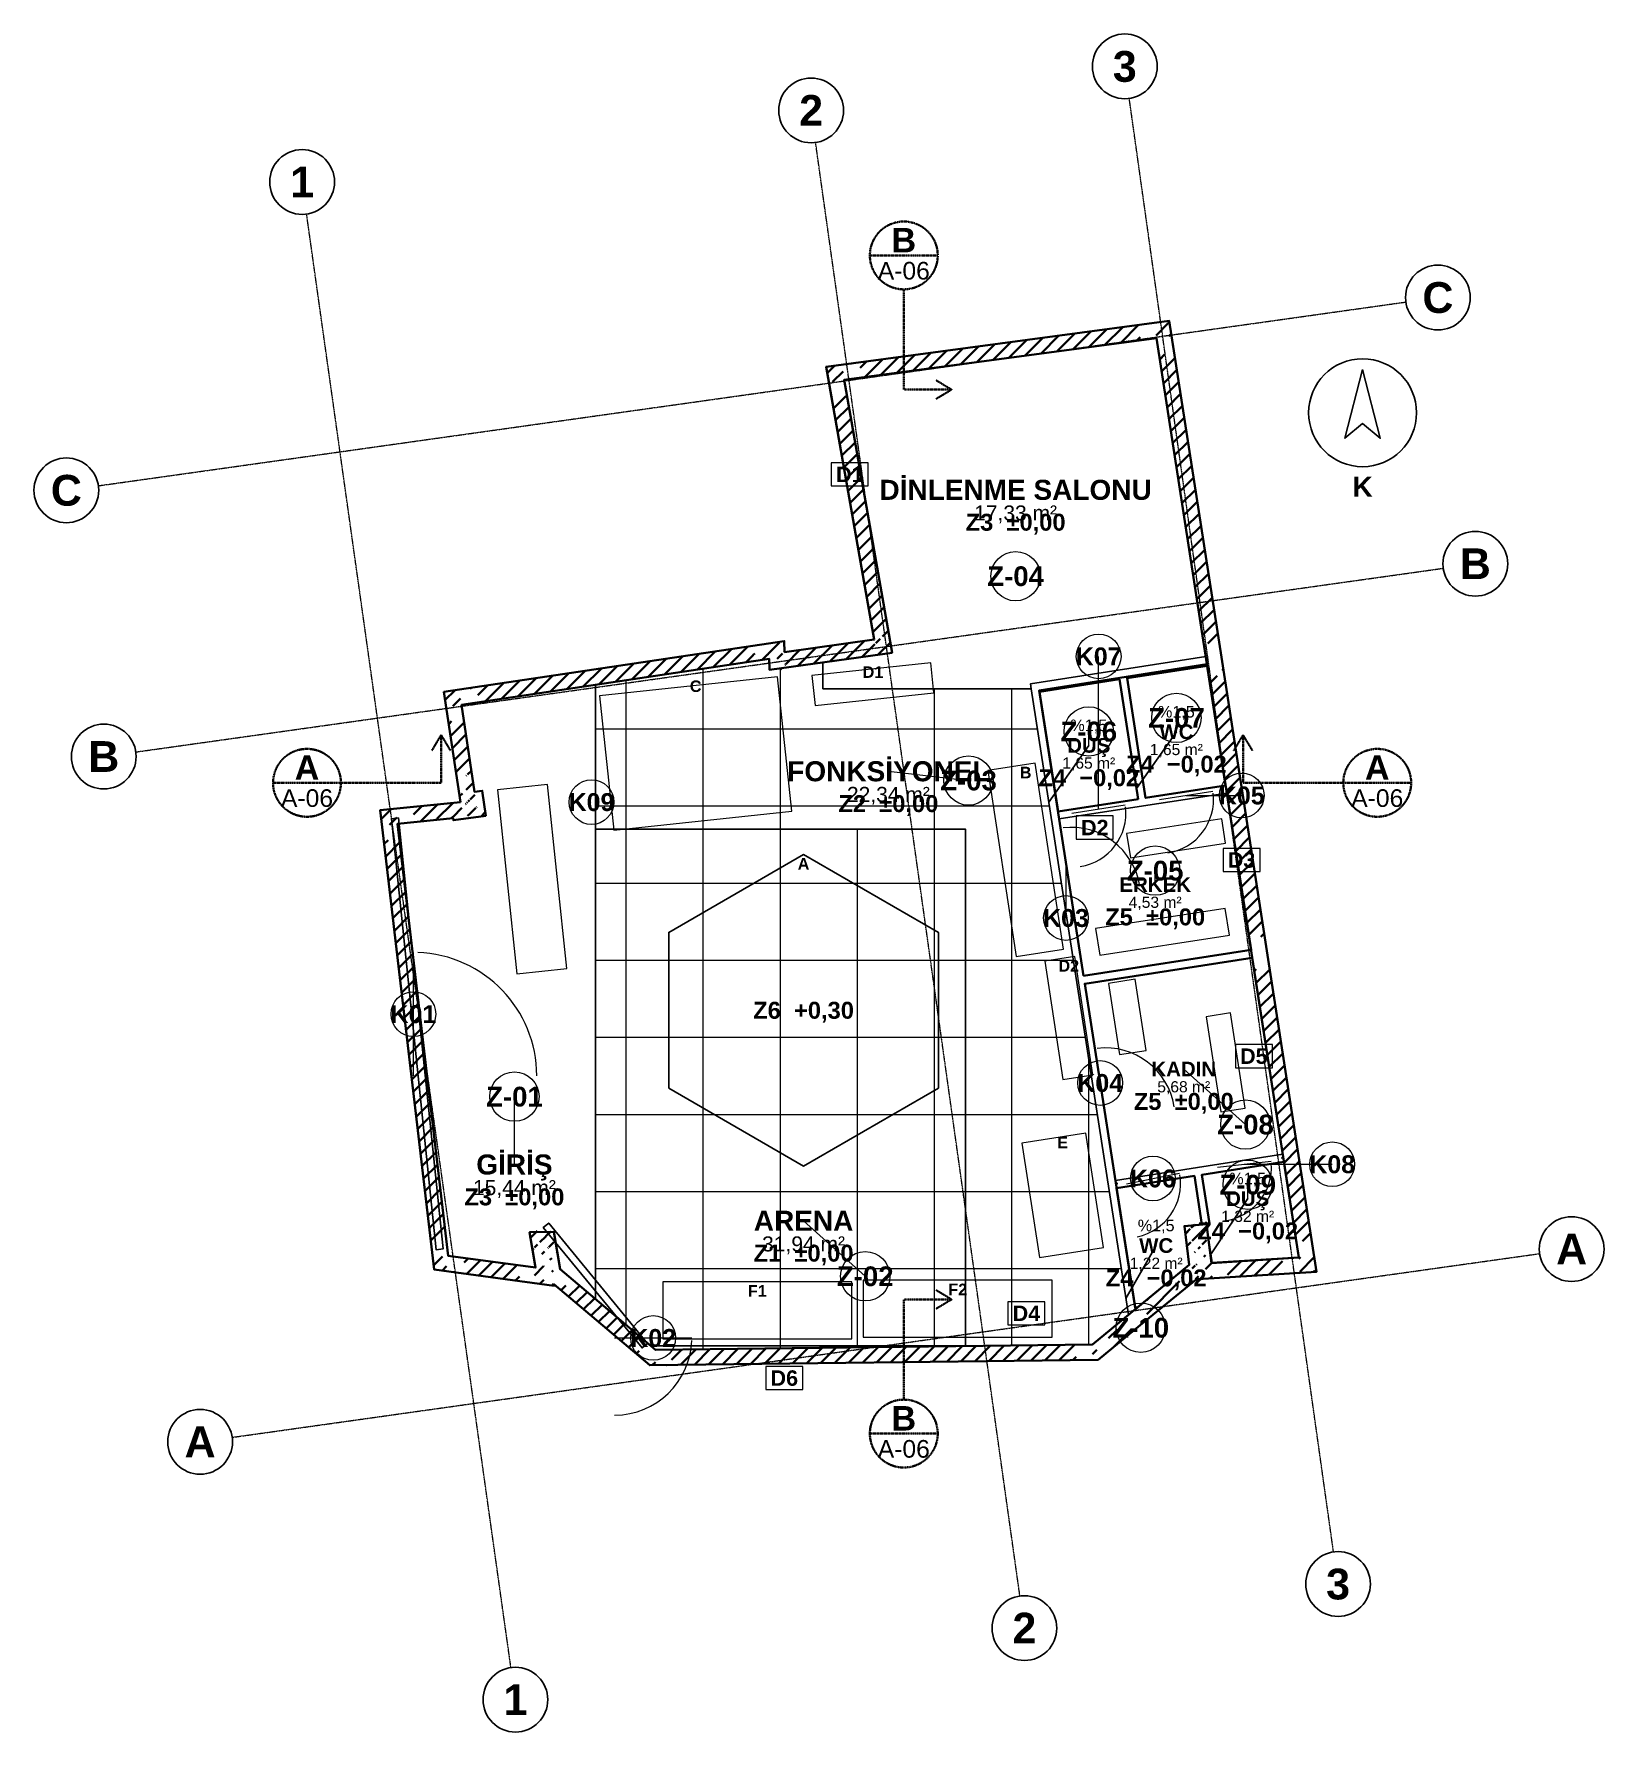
# Model space of a CAD drawing. Header units: millimetres. Extents: x -4681 to 15681, y -5011 to 17012.
import ezdxf
from ezdxf.enums import TextEntityAlignment as Align

# ---------------------------------------------------------------- set-up
doc = ezdxf.new("R2010")
doc.units = ezdxf.units.MM
doc.linetypes.add('DASHDOT', pattern=[3.556, 2.54, -0.508, 0, -0.508])
for name, color, linetype, lineweight in [('A-CEPHE', 5, 'Continuous', 25), ('A-DUVAR-MEVCUT', 8, 'Continuous', 35), ('A-DUVAR-YENI', 1, 'Continuous', 35), ('A-EKIPMAN', 9, 'Continuous', 18), ('A-KAPI', 8, 'Continuous', 18), ('A-KESIT-HAT', 1, 'DASHDOT', 35), ('A-MAHAL', 250, 'Continuous', 18), ('A-MOBILYA', 9, 'Continuous', 18), ('A-YAZI', 7, 'Continuous', 13), ('A-ZEMIN-DERZ', 253, 'Continuous', 13), ('A-ZEMIN-SINIR', 30, 'Continuous', 25), ('A-ZEMIN-YAZI', 30, 'Continuous', 13), ('G-AKS-BALON', 8, 'Continuous', 25), ('G-AKS-HAT', 8, 'DASHDOT', 18), ('G-KUZEY', 7, 'Continuous', 25)]:
    doc.layers.add(name, color=color, linetype=linetype, lineweight=lineweight)
doc.styles.add('GYM', font='arial.ttf')
doc.styles.add('GYM-B', font='arialbd.ttf')

# ---------------------------------------------------------------- blocks, each defined once
blk = doc.blocks.new('G_KUZEY')
blk.add_lwpolyline([(0, 560), (-230, -330), (0, -140), (230, -330)], close=True)
blk.add_circle((0, 0), 700)
at = {"style": 'GYM-B'}
blk.add_text('K', height=260, dxfattribs=at).set_placement((0, -960), align=Align.MIDDLE_CENTER)

msp = doc.modelspace()

# ---------------------------------------------------------------- hatches: boundary and pattern name
at = {"layer": 'A-DUVAR-MEVCUT'}
h = msp.add_hatch(dxfattribs=at)
h.set_pattern_fill('ANSI31', scale=40)
h.paths.add_polyline_path([(756, 6840), (760, 6814), (957, 6846), (953, 6872)])
h.paths.add_polyline_path([(970, 6843), (760, 6814), (756, 6840), (550, 6819), (550, 7020), (588, 7024), (970, 7024)])
h.paths.add_polyline_path([(760, 6814), (1178, 6873), (1150, 7071), (732, 7012)])
h.paths.add_polyline_path([(1149, 7083), (1178, 6873), (968, 6843), (968, 7083)])
h.paths.add_polyline_path([(1178, 6873), (1133, 7198), (935, 7171), (979, 6845)])
h.paths.add_polyline_path([(999, 7408), (1032, 7185), (1133, 7198), (1162, 6988), (923, 6988), (923, 7408)])
h.paths.add_polyline_path([(1133, 7198), (1032, 7185), (1058, 6986), (1159, 6999)])
h.paths.add_polyline_path([(1001, 7395), (1032, 7185), (1133, 7198), (1164, 6975), (822, 6975), (822, 7047), (850, 7050), (822, 7237), (822, 7395)])
h.paths.add_polyline_path([(1032, 7185), (864, 8310), (666, 8281), (834, 7155)])
h.paths.add_polyline_path([(1074, 8342), (864, 8310), (895, 8100), (693, 8100), (654, 8362), (654, 8481), (916, 8520), (1074, 8520)])
h.paths.add_polyline_path([(864, 8310), (4855, 8908), (4826, 9106), (834, 8508)])
h.paths.add_polyline_path([(4645, 9079), (4907, 9118), (5051, 9118), (5053, 8996), (5065, 8998), (5065, 8796), (4858, 8767), (4855, 8908), (4645, 8877)])
h.paths.add_polyline_path([(4855, 8908), (4858, 8767), (5058, 8772), (5055, 8912)])
h.paths.add_polyline_path([(5068, 8977), (5068, 8796), (4858, 8767), (4855, 8908), (4648, 8877), (4648, 8977)])
h.paths.add_polyline_path([(4858, 8767), (6449, 8988), (6422, 9186), (4831, 8965)])
h.paths.add_polyline_path([(6412, 9198), (6449, 8988), (6239, 8959), (6239, 9198)])
h.paths.add_polyline_path([(6449, 8988), (5826, 12526), (5629, 12492), (6252, 8954)])
h.paths.add_polyline_path([(6036, 12554), (5826, 12526), (5863, 12316), (5660, 12316), (5616, 12566), (5616, 12700), (5888, 12736), (6036, 12736)])
h.paths.add_polyline_path([(5826, 12526), (9876, 13066), (9849, 13265), (5800, 12725)])
h.paths.add_polyline_path([(9908, 12856), (9876, 13066), (9666, 13038), (9666, 13240), (9938, 13276), (10046, 13276), (10086, 13017), (10086, 12856)])
h.paths.add_polyline_path([(9876, 13066), (10521, 8898), (10719, 8928), (10073, 13097)])
h.paths.add_polyline_path([(10554, 8688), (10521, 8898), (10489, 9108), (10691, 9108), (10719, 8928), (10731, 8848), (10731, 8688)])
h.paths.add_polyline_path([(10521, 8898), (11111, 5092), (11308, 5122), (10719, 8928)])
h.paths.add_polyline_path([(11143, 4882), (11111, 5092), (11078, 5302), (11281, 5302), (11308, 5122), (11321, 5042), (11321, 4882)])
h.paths.add_polyline_path([(11111, 5092), (11722, 1144), (11920, 1174), (11308, 5122)])
h.paths.add_polyline_path([(11512, 1131), (11722, 1144), (11690, 1354), (11892, 1354), (11932, 1095), (11932, 957), (11570, 934), (11512, 934)])
h.paths.add_polyline_path([(11722, 1144), (10589, 1072), (10601, 873), (11735, 944)])
h.paths.add_polyline_path([(10379, 1282), (10562, 1282), (10589, 1072), (10799, 1086), (10799, 885), (10436, 862), (10414, 862), (10412, 877), (10394, 862), (10379, 862)])
h.paths.add_polyline_path([(10589, 1072), (10524, 1577), (10326, 1552), (10390, 1047)])
h.paths.add_polyline_path([(10314, 1367), (10314, 1558), (10524, 1577), (10551, 1367)])
h.paths.add_polyline_path([(10524, 1577), (10239, 1552), (10257, 1352), (10542, 1378)])
h.paths.add_polyline_path([(10449, 1342), (10266, 1342), (10239, 1552), (10449, 1570)])
h.paths.add_polyline_path([(10239, 1552), (10303, 1047), (10502, 1072), (10437, 1577)])
h.paths.add_polyline_path([(10093, 875), (10303, 1047), (10277, 1257), (10513, 1257), (10513, 867), (10414, 861), (10412, 877), (10363, 837), (10093, 837)])
h.paths.add_polyline_path([(10303, 1047), (9540, 421), (9667, 266), (10430, 892)])
h.paths.add_polyline_path([(9330, 248), (9540, 421), (9750, 593), (9750, 334), (9667, 266), (9600, 211), (9330, 211)])
h.paths.add_polyline_path([(9540, 421), (9046, 15), (9173, -139), (9667, 266)])
h.paths.add_polyline_path([(9256, -71), (9119, -184), (8836, -187), (8836, 13), (9046, 15), (9256, 188)])
h.paths.add_polyline_path([(9046, 15), (3378, -54), (3381, -253), (9049, -185)])
h.paths.add_polyline_path([(3588, -251), (3306, -254), (3168, -138), (3168, 124), (3378, -54), (3588, -51)])
h.paths.add_polyline_path([(3378, -54), (2142, 991), (2013, 839), (3249, -206)])
h.paths.add_polyline_path([(1932, 796), (1932, 1201), (2106, 1201), (2142, 991), (2352, 814), (2352, 781), (2080, 781), (2063, 796), (2066, 781), (2041, 781)])
h.paths.add_polyline_path([(2142, 991), (2060, 1478), (1863, 1445), (1944, 958)])
h.paths.add_polyline_path([(1850, 1268), (1850, 1474), (2060, 1478), (2095, 1268)])
h.paths.add_polyline_path([(2060, 1478), (1747, 1471), (1752, 1271), (2064, 1278)])
h.paths.add_polyline_path([(1957, 1261), (1782, 1261), (1747, 1471), (1957, 1476)])
h.paths.add_polyline_path([(1747, 1471), (1824, 1012), (2021, 1046), (1944, 1504)])
h.paths.add_polyline_path([(2034, 1222), (2034, 802), (1884, 802), (1614, 839), (1614, 1041), (1824, 1012), (1789, 1222)])
h.paths.add_polyline_path([(1824, 1012), (689, 1166), (662, 968), (1797, 814)])
h.paths.add_polyline_path([(664, 1376), (689, 1166), (899, 1138), (899, 957), (749, 957), (508, 989), (479, 1240), (479, 1376)])
h.paths.add_polyline_path([(689, 1166), (32, 6768), (-166, 6745), (490, 1143)])
h.paths.add_polyline_path([(242, 6789), (32, 6768), (57, 6558), (-144, 6558), (-178, 6842), (-178, 6948), (123, 6978), (242, 6978)])
h.paths.add_polyline_path([(32, 6768), (756, 6840), (736, 7039), (13, 6967)])
h.paths.add_polyline_path([(966, 6843), (760, 6814), (756, 6840), (546, 6819), (546, 7020), (847, 7050), (966, 7050)])

# ---------------------------------------------------------------- linework, layer by layer
at = {"layer": 'A-CEPHE'}
for points in [[(-45, 6835), (45, 6845), (625, 1255), (535, 1245)], [(3275, 29), (3205, -29), (1925, 1531), (1995, 1589)]]:
    msp.add_lwpolyline(points, close=True, dxfattribs=at)
at = {"layer": 'A-DUVAR-MEVCUT'}
for points in [[(850, 7050), (636, 8479), (5050, 9139), (5053, 8996), (6216, 9158), (5593, 12697), (10043, 13291), (10719, 8928), (11308, 5122), (11953, 958), (10414, 861), (10412, 877), (9667, 266), (9119, -184), (3306, -254), (2063, 796), (2066, 778), (508, 989), (-190, 6947)], [(756, 6840), (760, 6814), (1178, 6873), (1133, 7198), (1032, 7185), (864, 8310), (4855, 8908), (4858, 8767), (6449, 8988), (5826, 12526), (9876, 13066), (10521, 8898), (11111, 5092), (11722, 1144), (10589, 1072), (10524, 1577), (10239, 1552), (10303, 1047), (9540, 421), (9046, 15), (3378, -54), (2142, 991), (2060, 1478), (1747, 1471), (1824, 1012), (689, 1166), (32, 6768)]]:
    msp.add_lwpolyline(points, close=True, dxfattribs=at)
at = {"layer": 'A-DUVAR-YENI'}
for points in [[(8930, 4796), (11104, 5132), (10531, 8838), (8357, 8499)], [(10534, 8818), (10774, 7266), (9736, 7105), (9496, 8658)], [(8360, 8482), (9397, 8643), (9638, 7090), (8600, 6929)], [(9604, 473), (10303, 1047), (10239, 1552), (10524, 1577), (10589, 1072), (11722, 1144), (11120, 5032), (8946, 4695)], [(10559, 1306), (10524, 1577), (10519, 1598), (10541, 1580), (10566, 1584), (10467, 2217), (11530, 2383), (11722, 1144), (10595, 1073)], [(10303, 1047), (9634, 498), (9601, 492), (9359, 2045), (10369, 2202), (10467, 1572), (10239, 1552)]]:
    msp.add_lwpolyline(points, close=True, dxfattribs=at)
at = {"layer": 'A-EKIPMAN'}
for points in [[(6991, 8468), (6950, 8856), (5409, 8692), (5450, 8304)], [(4960, 8673), (2654, 8427), (2840, 6687), (5146, 6933)], [(8302, 7553), (7689, 7459), (8058, 5047), (8671, 5141)], [(5300, 6370), (3551, 5360), (3551, 3340), (5300, 2330), (7049, 3340), (7049, 5360)], [(8816, 5046), (8430, 4987), (8664, 3454), (9050, 3513)], [(9189, 1272), (8962, 2755), (8131, 2628), (8358, 1145)], [(5925, 90), (5925, 830), (3475, 830), (3475, 90)], [(8525, 110), (8525, 850), (6075, 850), (6075, 110)]]:
    msp.add_lwpolyline(points, close=True, dxfattribs=at)
at = {"layer": 'A-KAPI'}
for p, q in [((9917, 7082), (10609, 7190)), ((8781, 6906), (9473, 7014)), ((8772, 5822), (8634, 6712)), ((240, 3500), (240, 5100)), ((9216, 2962), (9078, 3852)), ((9488, 2100), (10174, 2238)), ((10668, 2314), (11364, 2392)), ((2850, 100), (3850, 100))]:
    msp.add_line(p, q, dxfattribs=at)
for centre, radius, start, end in [((9917, 7082), 700, -81.2, 6.8), ((8781, 6906), 700, -81.2, 6.8), ((8772, 5822), 900, 8.8, 96.8), ((240, 3500), 1600, 0, 88), ((9216, 2962), 900, 8.8, 96.8), ((9488, 2100), 700, -78.6, 9.4), ((10668, 2314), 700, -83.6, 4.4), ((2850, 100), 1000, -90, -2)]:
    msp.add_arc(centre, radius, start, end, dxfattribs=at)
at = {"layer": 'A-KESIT-HAT'}
for p, q in [((6160, 14140), (7040, 14140)), ((6600, 13700), (6600, 12400)), ((6600, 12400), (7220, 12400)), ((7220, 12400), (7020, 12520)), ((7220, 12400), (7020, 12280)), ((600, 7920), (480, 7720)), ((600, 7300), (600, 7920)), ((600, 7920), (720, 7720)), ((11000, 7920), (10880, 7720)), ((11000, 7300), (11000, 7920)), ((11000, 7920), (11120, 7720)), ((-1580, 7300), (-700, 7300)), ((-700, 7300), (600, 7300)), ((12300, 7300), (11000, 7300)), ((12300, 7300), (13180, 7300)), ((7220, 600), (7020, 720)), ((6600, -700), (6600, 600)), ((6600, 600), (7220, 600)), ((7220, 600), (7020, 480)), ((6160, -1140), (7040, -1140))]:
    msp.add_line(p, q, dxfattribs=at)
for centre in [(6600, 14140), (-1140, 7300), (12740, 7300), (6600, -1140)]:
    msp.add_circle(centre, 440, dxfattribs=at)
at = {"layer": 'A-MAHAL'}
for p, q in [((9127, 6960), (9127, 8940)), ((8999, 7786), (8999, 7966)), ((10135, 7962), (10135, 8142)), ((6400, 7450), (7439, 7330)), ((2550, 7050), (2550, 7050)), ((10263, 7136), (10983, 7136)), ((8703, 6267), (8703, 5547)), ((9860, 5981), (9860, 6161)), ((240, 4300), (240, 4300)), ((10231, 3588), (11031, 2868)), ((9147, 3407), (9147, 3407)), ((1550, 2350), (1550, 3230)), ((11016, 2353), (12156, 2353)), ((9831, 2169), (9831, 2169)), ((11060, 1908), (11060, 2088)), ((5300, 1620), (6100, 900)), ((3350, 100), (3350, 100))]:
    msp.add_line(p, q, dxfattribs=at)
for points in [[(5660, 11150), (6140, 11150), (6140, 11450), (5660, 11450)], [(8837, 6570), (9317, 6570), (9317, 6870), (8837, 6870)], [(10740, 6150), (11220, 6150), (11220, 6450), (10740, 6450)], [(10900, 3605), (11380, 3605), (11380, 3905), (10900, 3905)], [(7950, 270), (8430, 270), (8430, 570), (7950, 570)], [(4810, -570), (5290, -570), (5290, -270), (4810, -270)]]:
    msp.add_lwpolyline(points, close=True, dxfattribs=at)
for centre, radius in [((8050, 9980), 320), ((9127, 8940), 290), ((10135, 8142), 320), ((8999, 7966), 320), ((7439, 7330), 320), ((2550, 7050), 290), ((10983, 7136), 290), ((9860, 6161), 320), ((8703, 5547), 290), ((240, 4300), 290), ((1550, 3230), 320), ((9147, 3407), 290), ((11031, 2868), 320), ((12156, 2353), 290), ((9831, 2169), 290), ((11060, 2088), 320), ((6100, 900), 320), ((9673, 233), 320), ((3350, 100), 290)]:
    msp.add_circle(centre, radius, dxfattribs=at)
at = {"layer": 'A-MOBILYA'}
for points in [[(1978, 7277), (1331, 7209), (1582, 4823), (2229, 4891)], [(9489, 6642), (9538, 6326), (10774, 6518), (10725, 6834)], [(9088, 5412), (9142, 5066), (10822, 5326), (10768, 5672)], [(9599, 4752), (9254, 4699), (9397, 3775), (9743, 3829)], [(10836, 4315), (10520, 4266), (10713, 3031), (11029, 3080)]]:
    msp.add_lwpolyline(points, close=True, dxfattribs=at)
at = {"layer": 'A-ZEMIN-DERZ'}
for p, q in [((3000, 6700), (3000, 8630)), ((4000, 6700), (4000, 8780)), ((5000, 6700), (5000, 8787)), ((7000, 6700), (7000, 8520)), ((8000, 3), (8000, 8520)), ((2600, 8000), (8333, 8000)), ((2600, 7000), (8489, 7000)), ((3000, 266), (3000, 6700)), ((4000, 0), (4000, 6700)), ((5000, 0), (5000, 6700)), ((6000, 0), (6000, 6700)), ((7000, 0), (7000, 6700)), ((2600, 6000), (7400, 6000)), ((7400, 6000), (8644, 6000)), ((2600, 5000), (7400, 5000)), ((7400, 5000), (8799, 5000)), ((2600, 4000), (7400, 4000)), ((7400, 4000), (8955, 4000)), ((9000, 15), (9000, 3708)), ((2600, 3000), (7400, 3000)), ((7400, 3000), (9110, 3000)), ((2600, 2000), (7400, 2000)), ((7400, 2000), (9265, 2000)), ((2600, 1000), (7400, 1000)), ((7400, 1000), (9421, 1000)), ((3000, 266), (3000, 266)), ((3315, 0), (7400, 0)), ((3315, 0), (7400, 0)), ((4000, -46), (4000, 0)), ((5000, -34), (5000, 0)), ((7000, -9), (7000, 0)), ((7400, 0), (7779, 0))]:
    msp.add_line(p, q, dxfattribs=at)
at = {"layer": 'A-ZEMIN-SINIR'}
for p, q in [((9616, 7225), (10135, 7962)), ((8480, 7049), (8999, 7786)), ((10587, 1193), (11060, 1908)), ((9479, 612), (9873, 1299))]:
    msp.add_line(p, q, dxfattribs=at)
for points in [[(5550, 8520), (5550, 8863), (6449, 8988), (5826, 12526), (9876, 13066), (10515, 8937), (8243, 8582), (8253, 8520)], [(2600, 604), (3315, 0), (7400, 0), (7400, 6700), (2600, 6700), (2600, 8570), (864, 8310), (4855, 8908), (4858, 8767), (6449, 8988), (5550, 8863), (5550, 8520), (8253, 8520), (9514, 399), (9046, 15), (3378, -54)], [(10534, 8818), (10774, 7266), (9736, 7105), (9496, 8658)], [(8360, 8482), (9397, 8643), (9638, 7090), (8600, 6929)], [(2142, 991), (2060, 1478), (1747, 1471), (1824, 1012), (689, 1166), (32, 6768), (756, 6840), (760, 6814), (1178, 6873), (1133, 7198), (1032, 7185), (864, 8310), (2600, 8570), (2600, 604)], [(8930, 4796), (8615, 6831), (9707, 7000), (10789, 7167), (11104, 5132)], [(7400, 6700), (7400, 0), (3315, 0), (2600, 604), (2600, 6700)], [(5300, 6370), (3551, 5360), (3551, 3340), (5300, 2330), (7049, 3340), (7049, 5360)], [(11120, 5032), (11522, 2436), (11501, 2433), (11519, 2457), (11515, 2482), (10407, 2309), (9344, 2144), (9347, 2119), (9371, 2101), (9351, 2098), (8946, 4695)], [(10559, 1306), (10524, 1577), (10519, 1598), (10541, 1580), (10566, 1584), (10467, 2217), (11530, 2383), (11722, 1144), (10595, 1073)], [(10303, 1047), (9634, 498), (9601, 492), (9359, 2045), (10369, 2202), (10467, 1572), (10239, 1552)]]:
    msp.add_lwpolyline(points, close=True, dxfattribs=at)
at = {"layer": 'G-AKS-BALON'}
for centre in [(9466, 16592), (5398, 16021), (-1203, 15093), (13527, 13594), (-4261, 11094), (14012, 10141), (-3776, 7641), (15261, 1253), (-2526, -1247), (12232, -3091), (8164, -3663), (1563, -4591)]:
    msp.add_circle(centre, 420, dxfattribs=at)
at = {"layer": 'G-AKS-HAT'}
for p, q in [((12173, -2676), (9524, 16177)), ((8106, -3247), (5456, 15605)), ((1505, -4175), (-1145, 14677)), ((-3845, 11153), (13111, 13536)), ((-3360, 7700), (13596, 10083)), ((-2111, -1189), (14845, 1194))]:
    msp.add_line(p, q, dxfattribs=at)

# ---------------------------------------------------------------- block references
at = {"layer": 'G-KUZEY'}
msp.add_blockref('G_KUZEY', (12550, 12100), dxfattribs=at)

# ---------------------------------------------------------------- texts
at = {"layer": 'A-EKIPMAN', "style": 'GYM-B'}
for s, p in [('D1', (6200, 8736)), ('C', (3900, 8553)), ('B', (8180, 7433)), ('A', (5300, 6250)), ('D2', (8740, 4926)), ('E', (8660, 2635)), ('F1', (4700, 710)), ('F2', (7300, 730))]:
    msp.add_text(s, height=150, dxfattribs=at).set_placement(p, align=Align.MIDDLE_CENTER)
at = {"layer": 'A-KESIT-HAT'}
for s, height, style, p in [('B', 317, 'GYM-B', (6600, 14338)), ('A-06', 228.8, 'GYM', (6600, 13942)), ('A', 317, 'GYM-B', (-1140, 7498)), ('A', 317, 'GYM-B', (12740, 7498)), ('A-06', 228.8, 'GYM', (-1140, 7102)), ('A-06', 228.8, 'GYM', (12740, 7102)), ('B', 317, 'GYM-B', (6600, -942)), ('A-06', 228.8, 'GYM', (6600, -1338))]:
    msp.add_text(s, height=height, dxfattribs=dict(at, style=style)).set_placement(p, align=Align.MIDDLE_CENTER)
at = {"layer": 'A-MAHAL', "style": 'GYM-B'}
for s, height, p in [('D1', 200, (5900, 11300)), ('Z-04', 256, (8050, 9980)), ('K07', 232, (9127, 8940)), ('Z-07', 256, (10135, 8142)), ('Z-06', 256, (8999, 7966)), ('Z-03', 256, (7439, 7330)), ('K09', 232, (2550, 7050)), ('K05', 232, (10983, 7136)), ('D2', 200, (9077, 6720)), ('D3', 200, (10980, 6300)), ('Z-05', 256, (9860, 6161)), ('K03', 232, (8703, 5547)), ('K01', 232, (240, 4300)), ('D5', 200, (11140, 3755)), ('K04', 232, (9147, 3407)), ('Z-01', 256, (1550, 3230)), ('Z-08', 256, (11031, 2868)), ('K08', 232, (12156, 2353)), ('K06', 232, (9831, 2169)), ('Z-09', 256, (11060, 2088)), ('Z-02', 256, (6100, 900)), ('D4', 200, (8190, 420)), ('Z-10', 256, (9673, 233)), ('K02', 232, (3350, 100)), ('D6', 200, (5050, -420))]:
    msp.add_text(s, height=height, dxfattribs=at).set_placement(p, align=Align.MIDDLE_CENTER)
at = {"layer": 'A-YAZI'}
for s, height, style, p in [('DİNLENME SALONU', 260, 'GYM-B', (8050, 11100)), ('17,33 m²', 195, 'GYM', (8050, 10800)), ('WC', 190, 'GYM-B', (10135, 7962)), ('DUŞ', 190, 'GYM-B', (8999, 7786)), ('1,65 m²', 145, 'GYM', (10135, 7732)), ('FONKSİYONEL', 260, 'GYM-B', (6400, 7450)), ('1,65 m²', 145, 'GYM', (8999, 7556)), ('22,34 m²', 195, 'GYM', (6400, 7150)), ('ERKEK', 190, 'GYM-B', (9860, 5981)), ('4,53 m²', 145, 'GYM', (9860, 5751)), ('KADIN', 190, 'GYM-B', (10231, 3588)), ('5,68 m²', 145, 'GYM', (10231, 3358)), ('GİRİŞ', 260, 'GYM-B', (1550, 2350)), ('15,44 m²', 195, 'GYM', (1550, 2050)), ('DUŞ', 190, 'GYM-B', (11060, 1908)), ('ARENA', 260, 'GYM-B', (5300, 1620)), ('1,32 m²', 145, 'GYM', (11060, 1678)), ('31,94 m²', 195, 'GYM', (5300, 1320)), ('WC', 190, 'GYM-B', (9873, 1299)), ('1,22 m²', 145, 'GYM', (9873, 1069))]:
    msp.add_text(s, height=height, dxfattribs=dict(at, style=style)).set_placement(p, align=Align.MIDDLE_CENTER)
at = {"layer": 'A-ZEMIN-YAZI'}
for s, height, style, p in [('Z3  ±0,00', 220, 'GYM-B', (8050, 10680)), ('%1,5', 150, 'GYM', (10135, 8222)), ('%1,5', 150, 'GYM', (8999, 8046)), ('Z4  −0,02', 220, 'GYM-B', (10135, 7542)), ('Z4  −0,02', 220, 'GYM-B', (8999, 7366)), ('Z2  ±0,00', 220, 'GYM-B', (6400, 7030)), ('Z5  ±0,00', 220, 'GYM-B', (9860, 5561)), ('Z6  +0,30', 220, 'GYM-B', (5300, 4350)), ('Z5  ±0,00', 220, 'GYM-B', (10231, 3168)), ('%1,5', 150, 'GYM', (11060, 2168)), ('Z3  ±0,00', 220, 'GYM-B', (1550, 1930)), ('%1,5', 150, 'GYM', (9873, 1559)), ('Z4  −0,02', 220, 'GYM-B', (11060, 1488)), ('Z1  ±0,00', 220, 'GYM-B', (5300, 1200)), ('Z4  −0,02', 220, 'GYM-B', (9873, 879))]:
    msp.add_text(s, height=height, dxfattribs=dict(at, style=style)).set_placement(p, align=Align.MIDDLE_CENTER)
at = {"layer": 'G-AKS-BALON', "style": 'GYM-B'}
for s, p in [('3', (9466, 16592)), ('2', (5398, 16021)), ('1', (-1203, 15093)), ('C', (13527, 13594)), ('C', (-4261, 11094)), ('B', (14012, 10141)), ('B', (-3776, 7641)), ('A', (15261, 1253)), ('A', (-2526, -1247)), ('3', (12232, -3091)), ('2', (8164, -3663)), ('1', (1563, -4591))]:
    msp.add_text(s, height=399, dxfattribs=at).set_placement(p, align=Align.MIDDLE_CENTER)

doc.saveas('drawing.dxf')
